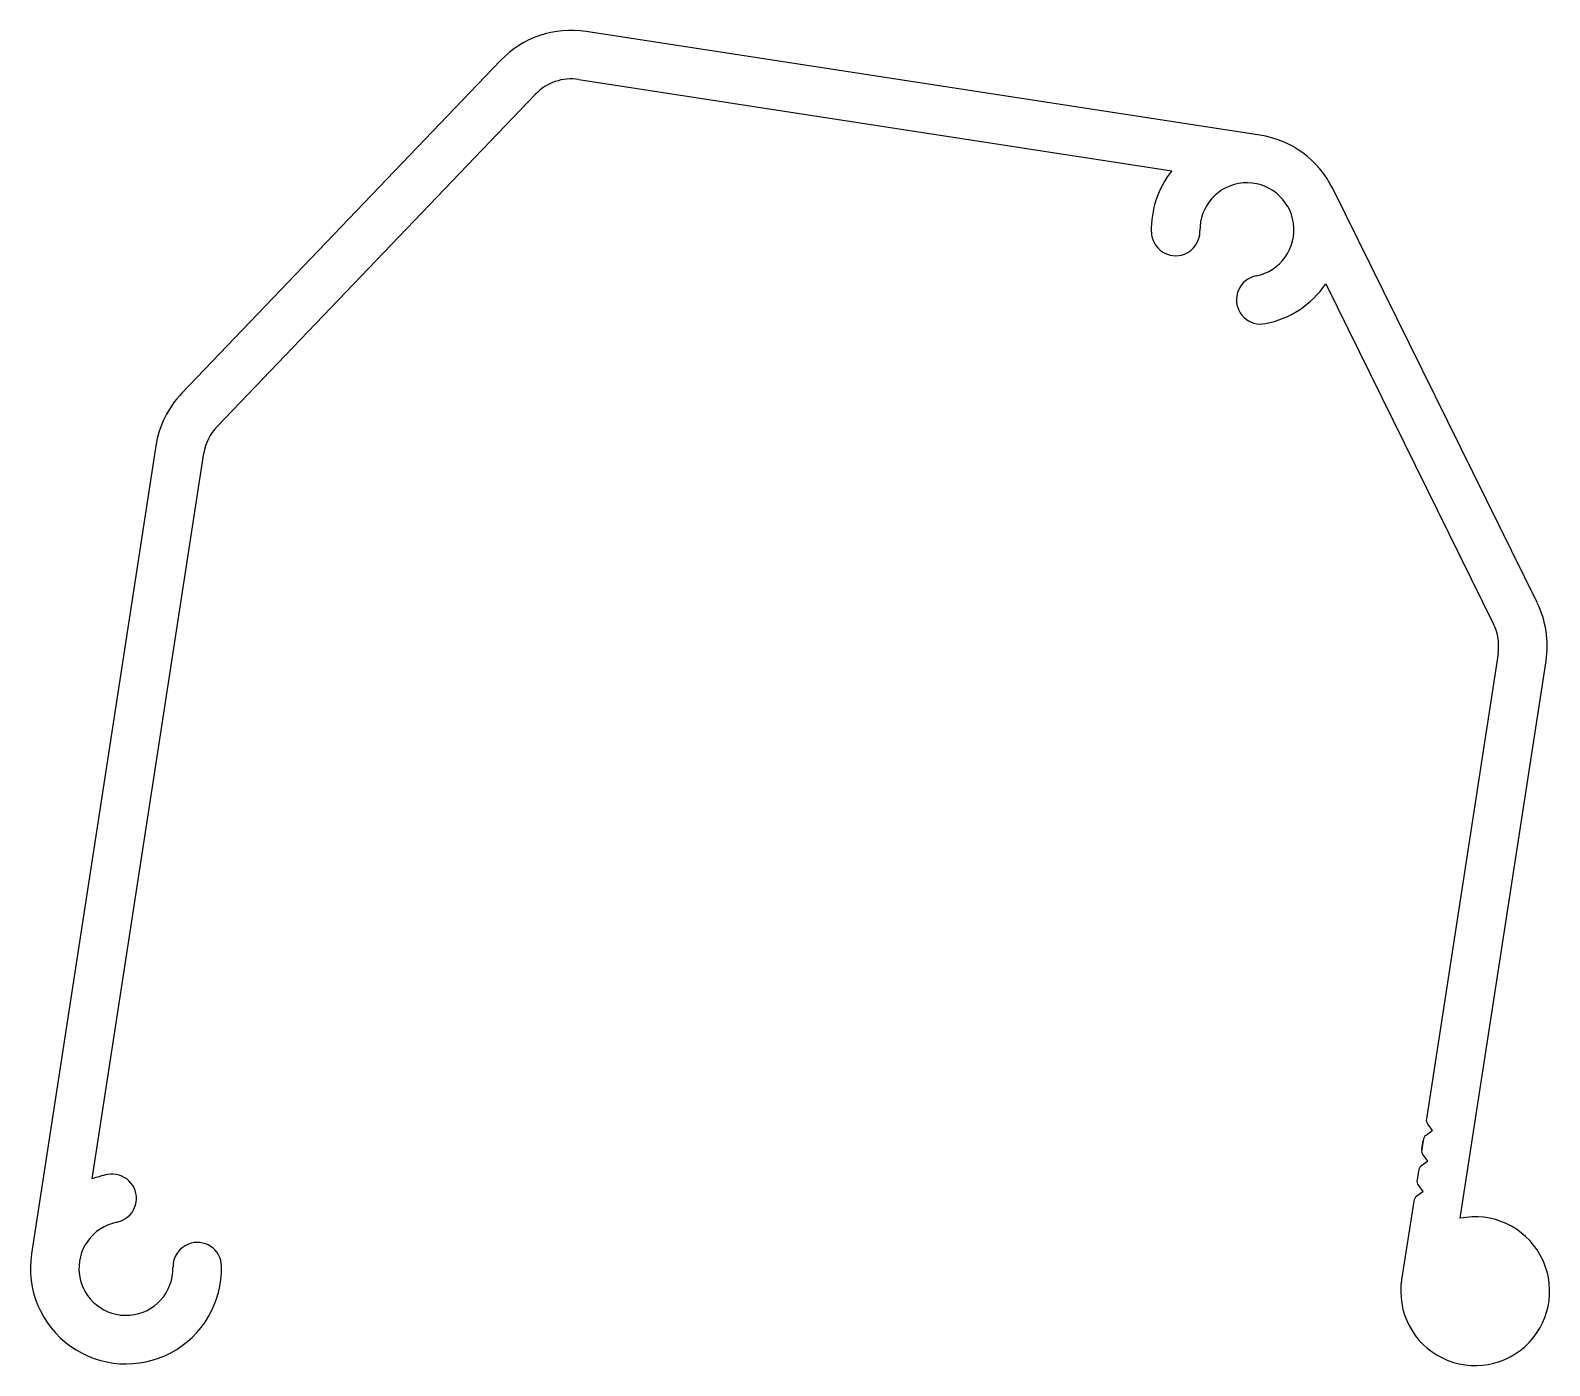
# Model space of a CAD drawing. Header units: inches. Extents: x -24 to 25.2, y -0.6 to 42.7.
import ezdxf

# ---------------------------------------------------------------- set-up
doc = ezdxf.new("R2010")
doc.units = ezdxf.units.IN
doc.header["$MEASUREMENT"] = 0

msp = doc.modelspace()

# ---------------------------------------------------------------- linework, layer by layer
at = {"color": 7}
for p, q in [((15.82, 39.323), (-6.017, 42.684)), ((-8.793, 41.741), (-19.115, 30.959)), ((-6.256, 41.127), (12.966, 38.168)), ((-17.978, 29.87), (-7.656, 40.652)), ((24.807, 24.162), (18.185, 37.589)), ((17.954, 34.496), (23.394, 23.465)), ((15.07, 34.104), (15.07, 34.104)), ((-19.96, 29.246), (-23.992, 3.047)), ((-22.025, 5.474), (-18.403, 29.006)), ((23.541, 22.514), (21.218, 7.424)), ((22.315, 4.197), (25.097, 22.274)), ((21.218, 7.424), (21.218, 7.424)), ((21.218, 7.424), (21.218, 7.424)), ((21.405, 7.032), (21.21, 6.888)), ((21.263, 7.238), (21.407, 7.043)), ((21.11, 6.725), (21.066, 6.435)), ((21.066, 6.435), (21.11, 6.725)), ((21.11, 6.725), (21.066, 6.435)), ((21.066, 6.435), (21.11, 6.725)), ((21.11, 6.725), (21.066, 6.435)), ((21.066, 6.435), (21.066, 6.435)), ((21.253, 6.043), (21.058, 5.9)), ((21.111, 6.25), (21.254, 6.054)), ((20.958, 5.737), (20.914, 5.447)), ((21.101, 5.055), (20.905, 4.912)), ((20.959, 5.261), (21.102, 5.066)), ((20.806, 4.748), (20.414, 2.2)), ((20.806, 4.748), (20.806, 4.748)), ((20.806, 4.748), (20.806, 4.748)), ((20.806, 4.748), (20.806, 4.748)), ((20.806, 4.748), (20.806, 4.748)), ((20.806, 4.748), (20.806, 4.748)), ((-18.904, 3.363), (-18.904, 3.363))]:
    msp.add_line(p, q, dxfattribs=at)
for centre, radius, start, end in [((-6.5, 39.546), 3.175, 81.25, 136.25), ((-6.5, 39.546), 1.6, 81.25, 136.25), ((15.337, 36.184), 3.175, 26.25, 81.25), ((15.401, 36.252), 3.099, 141.7908, 181.333), ((15.401, 36.252), 1.524, 281.167, 181.333), ((13.09, 36.198), 0.787, 181.333, 291.25), ((13.09, 36.198), 0.787, 291.25, 1.333), ((15.849, 33.984), 0.787, 101.167, 171.25), ((15.401, 36.252), 3.099, 281.167, 325.4845), ((15.849, 33.984), 0.787, 171.25, 281.167), ((-16.822, 28.763), 3.175, 136.25, 171.25), ((-16.822, 28.763), 1.6, 136.25, 171.25), ((21.959, 22.757), 3.175, 351.25, 26.25), ((21.959, 22.757), 1.6, 351.25, 26.25), ((21.465, 7.386), 0.25, 171.25, 216.25), ((21.4, 7.038), 0.008, 306.25, 36.25), ((21.313, 6.397), 0.25, 171.25, 216.25), ((21.357, 6.687), 0.25, 126.25, 171.25), ((21.248, 6.05), 0.008, 306.25, 36.25), ((-20.93, 2.575), 3.099, 101.167, 110.7092), ((-21.377, 4.843), 0.787, 351.25, 101.167), ((21.161, 5.409), 0.25, 171.25, 216.25), ((21.205, 5.698), 0.25, 126.25, 171.25), ((21.096, 5.061), 0.008, 306.25, 36.25), ((-21.377, 4.843), 0.787, 281.167, 351.25), ((21.053, 4.71), 0.25, 126.25, 171.25), ((-20.93, 2.575), 1.524, 101.167, 1.333), ((22.799, 1.833), 2.413, 171.25, 101.5764), ((-20.93, 2.575), 3.099, 171.25, 1.333), ((-18.619, 2.629), 0.787, 111.25, 181.333), ((-18.619, 2.629), 0.787, 1.333, 111.25)]:
    msp.add_arc(centre, radius, start, end, dxfattribs=at)

doc.saveas('drawing.dxf')
